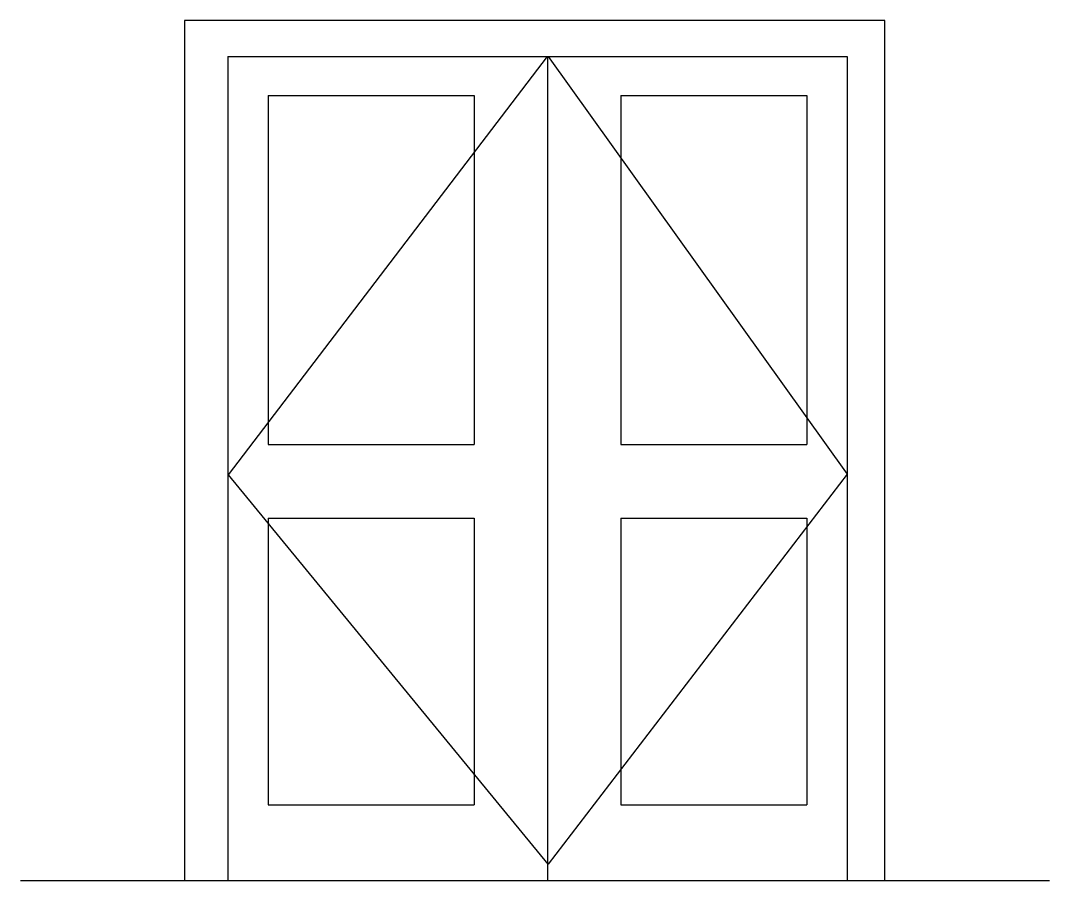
# Model space of a CAD drawing. Header units: metres. Extents: x 13372.2 to 13386.2, y 18575.2 to 18586.9.
import ezdxf

# ---------------------------------------------------------------- set-up
doc = ezdxf.new("R2010")
doc.units = ezdxf.units.M
for name, color, linetype in [('PUB_DIM', 90, 'Continuous'), ('STAIR', 2, 'Continuous'), ('WINDOW', 3, 'Continuous')]:
    doc.layers.add(name, color=color, linetype=linetype)

msp = doc.modelspace()

# ---------------------------------------------------------------- linework, layer by layer
for points in [[(13383.98, 18575.18), (13383.98, 18586.88), (13374.45, 18586.88), (13374.45, 18575.18)], [(13372.22, 18575.18), (13386.22, 18575.18)]]:
    msp.add_lwpolyline(points)
at = {"layer": 'PUB_DIM'}
for p, q in [((13375.04, 18586.39), (13375.04, 18575.18)), ((13379.39, 18586.39), (13379.39, 18575.18)), ((13383.47, 18586.39), (13383.47, 18575.18)), ((13375.59, 18585.86), (13375.59, 18581.11)), ((13378.39, 18585.86), (13378.39, 18581.11)), ((13380.39, 18585.86), (13380.39, 18581.11)), ((13382.92, 18585.86), (13382.92, 18581.11)), ((13375.59, 18580.11), (13375.59, 18576.21)), ((13378.39, 18580.11), (13378.39, 18576.21)), ((13380.39, 18580.11), (13380.39, 18576.21)), ((13382.92, 18580.11), (13382.92, 18576.21))]:
    msp.add_line(p, q, dxfattribs=at)
at = {"layer": 'STAIR'}
for p, q in [((13375.05, 18580.7), (13379.39, 18586.39)), ((13379.4, 18586.39), (13383.47, 18580.71)), ((13379.4, 18575.4), (13375.05, 18580.7)), ((13383.47, 18580.71), (13379.4, 18575.4))]:
    msp.add_line(p, q, dxfattribs=at)
at = {"layer": 'WINDOW'}
for p, q in [((13375.04, 18586.39), (13383.47, 18586.39)), ((13375.59, 18585.86), (13378.39, 18585.86)), ((13380.39, 18585.86), (13382.92, 18585.86)), ((13375.59, 18581.11), (13378.39, 18581.11)), ((13380.39, 18581.11), (13382.92, 18581.11)), ((13375.59, 18580.11), (13378.39, 18580.11)), ((13380.39, 18580.11), (13382.92, 18580.11)), ((13375.59, 18576.21), (13378.39, 18576.21)), ((13380.39, 18576.21), (13382.92, 18576.21))]:
    msp.add_line(p, q, dxfattribs=at)

doc.saveas('drawing.dxf')
